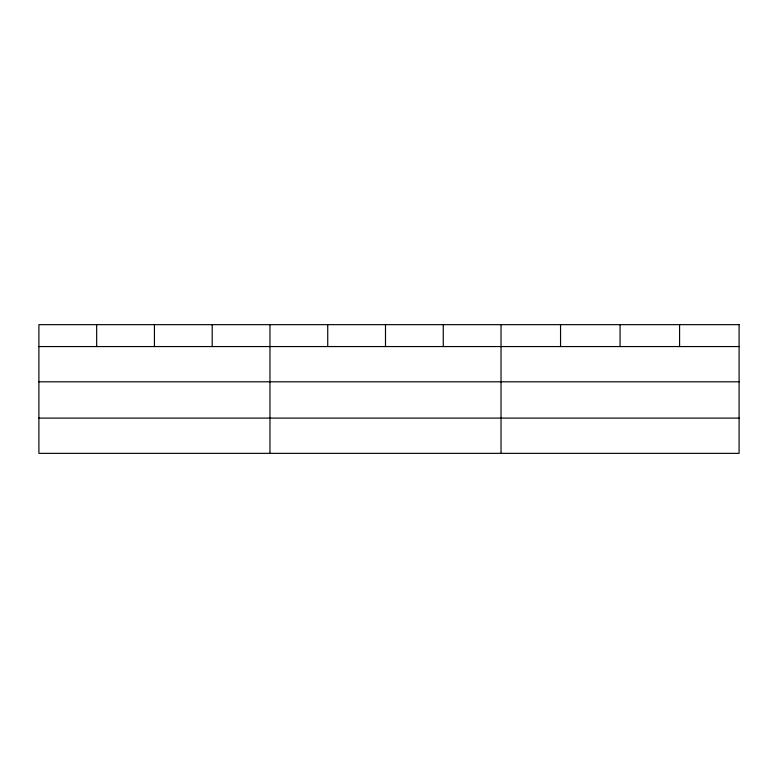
<?xml version="1.0" encoding="UTF-8"?>
<svg xmlns="http://www.w3.org/2000/svg" width="778" height="778" viewBox="0 0 778 778"><rect width="100%" height="100%" fill="white"/><g stroke="black" fill="none" stroke-linecap="round" stroke-linejoin="round"><path stroke-width="1.17" d="M38.9 346.56L739.1 346.56M38.9 381.804L739.1 381.804M38.9 418.107L739.1 418.107M679.583 324.65L679.583 346.56M620.066 324.65L620.066 346.56M560.549 324.65L560.549 346.56M501.032 324.65L501.032 453.35M443.266 324.65L443.266 346.56M385.499 324.65L385.499 346.56M327.733 324.65L327.733 346.56M269.966 324.65L269.966 453.35M212.2 324.65L212.2 346.56M154.433 324.65L154.433 346.56M96.667 324.65L96.667 346.56M739.1 324.65L38.9 324.65L38.9 453.35L739.1 453.35L739.1 324.65"/></g></svg>
